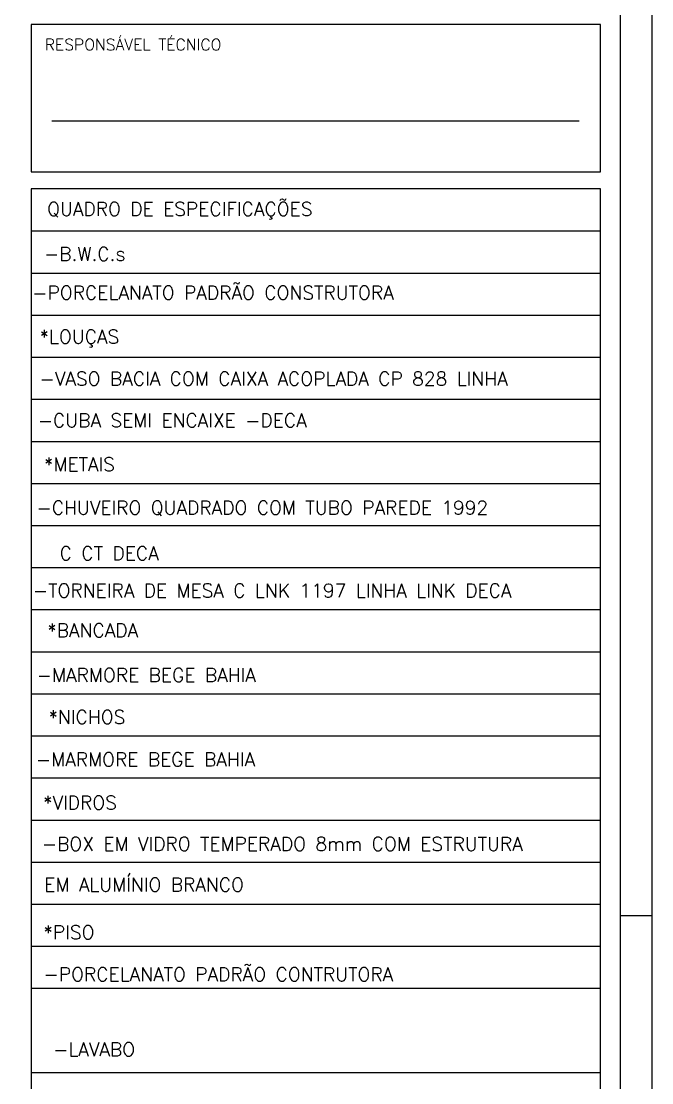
# Model space of a CAD drawing. Header units: millimetres. Extents: x 2182 to 2335, y 1488 to 1614.
# Drawn here: x 2307.723 to 2310.491, y 1508.624 to 1513.285 of the extents above; entities that cross this region are included whole.
import ezdxf

# ---------------------------------------------------------------- set-up
doc = ezdxf.new("R2010")
doc.units = ezdxf.units.MM
doc.layers.add('Prancha', color=6, linetype='Continuous')
doc.styles.add('ROMANS', font='romans')

msp = doc.modelspace()

# ---------------------------------------------------------------- linework, layer by layer
at = {"layer": 'Prancha', "color": 7}
for p, q in [((2310.4906, 1518.0749), (2310.4906, 1503.9749)), ((2307.857, 1512.848), (2310.1715, 1512.848)), ((2307.7664, 1512.1796), (2310.2656, 1512.1796)), ((2307.7664, 1511.9949), (2310.2656, 1511.9949)), ((2307.7664, 1511.8101), (2310.2656, 1511.8101)), ((2307.7664, 1511.6253), (2310.2656, 1511.6253)), ((2307.7664, 1511.4405), (2310.2656, 1511.4405)), ((2307.7664, 1511.2558), (2310.2656, 1511.2558)), ((2307.7664, 1511.071), (2310.2656, 1511.071)), ((2307.7664, 1510.8862), (2310.2656, 1510.8862)), ((2307.7664, 1510.7014), (2310.2656, 1510.7014)), ((2307.7664, 1510.5167), (2310.2656, 1510.5167)), ((2307.7664, 1510.3319), (2310.2656, 1510.3319)), ((2307.7664, 1510.1471), (2310.2656, 1510.1471)), ((2307.7664, 1509.9623), (2310.2656, 1509.9623)), ((2307.7664, 1509.7776), (2310.2656, 1509.7776)), ((2307.7664, 1509.5928), (2310.2656, 1509.5928)), ((2307.7664, 1509.408), (2310.2656, 1509.408)), ((2310.3531, 1509.3585), (2310.4906, 1509.3585)), ((2307.7664, 1509.2232), (2310.2656, 1509.2232)), ((2307.7664, 1509.0385), (2310.2656, 1509.0385)), ((2307.7664, 1508.6689), (2310.2656, 1508.6689))]:
    msp.add_line(p, q, dxfattribs=at)
at = {"layer": 'Prancha', "color": 3}
for p, q in [((2310.2656, 1513.2708), (2307.7664, 1513.2708)), ((2307.7664, 1513.2708), (2307.7664, 1512.6242)), ((2310.2656, 1512.6242), (2310.2656, 1513.2708)), ((2307.7664, 1512.6242), (2310.2656, 1512.6242)), ((2307.7664, 1512.5492), (2307.7664, 1505.7499)), ((2310.2656, 1512.5492), (2307.7664, 1512.5492)), ((2310.2656, 1505.7499), (2310.2656, 1512.5492)), ((2307.7664, 1512.3644), (2310.2656, 1512.3644))]:
    msp.add_line(p, q, dxfattribs=at)
at = {"layer": 'Prancha'}
msp.add_lwpolyline([(2310.3531, 1517.9374), (2291.1156, 1517.9374), (2291.1156, 1504.1124), (2310.3531, 1504.1124)], close=True, dxfattribs=at)

# ---------------------------------------------------------------- texts
at = {"layer": 'Prancha', "color": 7, "style": 'ROMANS'}
for s, p in [('-B.W.C.s', (2307.8228, 1512.2336)), ('-PORCELANATO PADRÃO CONSTRUTORA', (2307.7712, 1512.0632)), ('*LOUÇAS', (2307.8033, 1511.8703)), ('-VASO BACIA COM CAIXA ACOPLADA CP 828 LINHA', (2307.8033, 1511.6855)), ('-CUBA SEMI ENCAIXE -DECA', (2307.7953, 1511.5023)), ('*METAIS', (2307.8228, 1511.3098)), ('-CHUVEIRO QUADRADO COM TUBO PAREDE 1992 ', (2307.7897, 1511.1188)), ('C CT DECA', (2307.8915, 1510.9191)), ('-TORNEIRA DE MESA C LNK 1197 LINHA LINK DECA', (2307.7741, 1510.7554)), ('*BANCADA', (2307.8372, 1510.5804)), ('-MARMORE BEGE BAHIA', (2307.7908, 1510.3839)), ('*NICHOS', (2307.8428, 1510.1998)), ('-MARMORE BEGE BAHIA', (2307.7871, 1510.0133)), ('*VIDROS', (2307.8186, 1509.824)), ('-BOX EM VIDRO TEMPERADO 8mm COM ESTRUTURA', (2307.8131, 1509.6428)), ('EM ALUMÍNIO BRANCO', (2307.8235, 1509.464)), ('*PISO', (2307.8206, 1509.2546)), ('-PORCELANATO PADRÃO CONTRUTORA', (2307.8206, 1509.0699)), ('-LAVABO', (2307.8626, 1508.74))]:
    msp.add_text(s, height=0.06, dxfattribs=at).set_placement(p)
at = {"layer": 'Prancha', "color": 2, "insert": (2307.8258, 1513.1826), "char_height": 0.05, "attachment_point": 4, "style": 'ROMANS'}
msp.add_mtext('RESPONSÁVEL TÉCNICO', dxfattribs=at)
at = {"layer": 'Prancha', "color": 7, "insert": (2307.8363, 1512.4526), "char_height": 0.06, "attachment_point": 4, "style": 'ROMANS'}
msp.add_mtext('{\\C2;QUADRO DE ESPECIFICAÇÕES}', dxfattribs=at)

doc.saveas('drawing.dxf')
